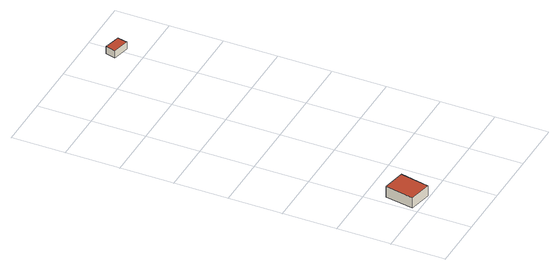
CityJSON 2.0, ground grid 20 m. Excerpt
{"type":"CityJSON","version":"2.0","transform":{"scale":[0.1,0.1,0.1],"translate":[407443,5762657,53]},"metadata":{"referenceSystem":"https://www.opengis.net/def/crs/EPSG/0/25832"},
"CityObjects":{
"building1":{"type":"Building","attributes":{"Gemeindeschluessel":"05515000","Geometrietyp2DReferenz":"3000","function":"51009_1610","roofType":"1000","measuredHeight":4.16},"geometry":[{"type":"Solid","lod":"2","boundaries":[[[[0,1,2,3]],[[4,5,1,0]],[[6,7,5,4]],[[3,2,7,6]],[[4,0,3,6]],[[1,5,7,2]]]],"semantics":{"surfaces":[{"type":"WallSurface"},{"type":"RoofSurface"},{"type":"GroundSurface"}],"values":[[0,0,0,0,1,2]]}}]},
"building2":{"type":"Building","attributes":{"Gemeindeschluessel":"05515000","Geometrietyp2DReferenz":"3000","function":"31001_2600","roofType":"1000","measuredHeight":2.89},"geometry":[{"type":"Solid","lod":"2","boundaries":[[[[8,9,10,11]],[[12,13,9,8]],[[14,15,13,12]],[[11,10,15,14]],[[12,8,11,14]],[[9,13,15,10]]]],"semantics":{"surfaces":[{"type":"WallSurface"},{"type":"RoofSurface"},{"type":"GroundSurface"}],"values":[[0,0,0,0,1,2]]}}]}
},
"vertices":[
[115,113,53],[115,113,11],[30,129,11],[30,129,53],[94,4,53],[94,4,11],[10,21,53],[10,21,11],
[368,1323,35],[368,1323,6],[360,1285,6],[360,1285,35],[430,1309,35],[430,1309,6],[421,1271,35],[421,1271,6]
]}
